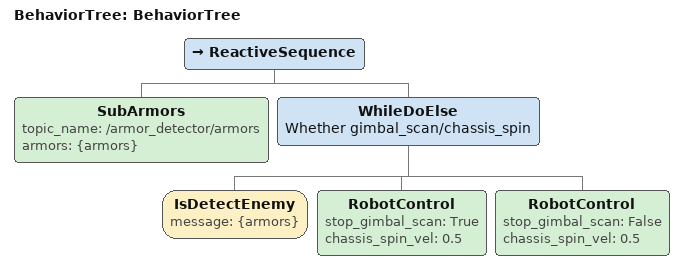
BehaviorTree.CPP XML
<?xml version="1.0" encoding="UTF-8"?>
<root BTCPP_format="4"
      main_tree_to_execute="BehaviorTree">
  <BehaviorTree ID="BehaviorTree">
    <ReactiveSequence>
      <SubArmors topic_name="/armor_detector/armors"
                 armors="{armors}"/>
      <WhileDoElse name="Whether gimbal_scan/chassis_spin">
        <IsDetectEnemy message="{armors}"/>
        <RobotControl stop_gimbal_scan="True"
                      chassis_spin_vel="0.5"/>
        <RobotControl stop_gimbal_scan="False"
                      chassis_spin_vel="0.5"/>
      </WhileDoElse>
    </ReactiveSequence>
  </BehaviorTree>

</root>
